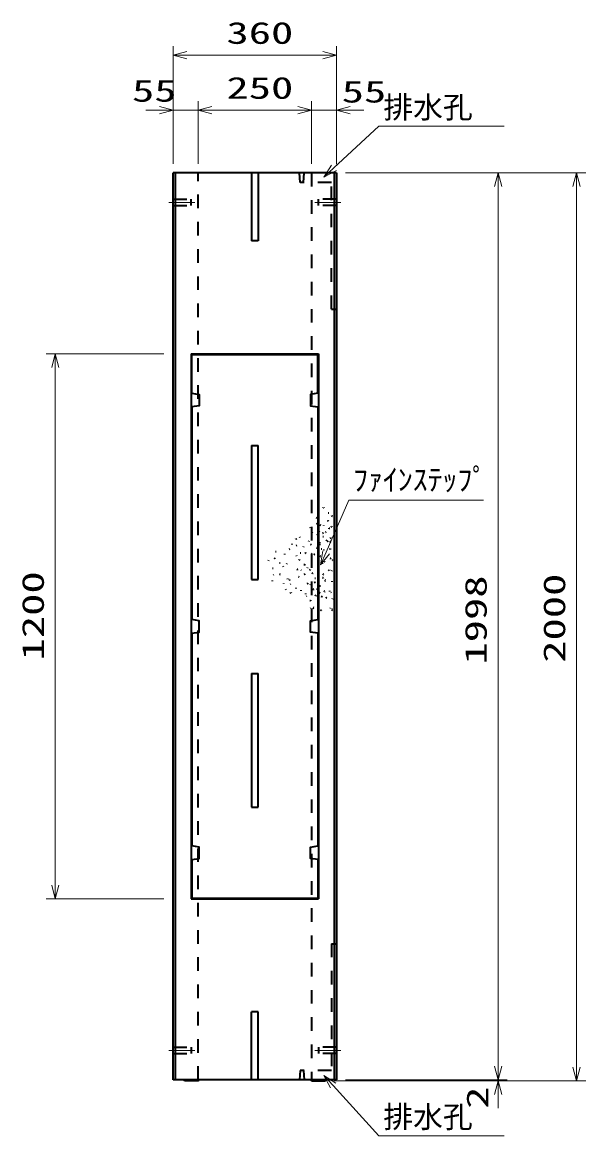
# Model space of a CAD drawing. Units: millimetres on the paper. Extents: x 15 to 1218, y 7 to 859.
# Drawn here: x 773.9 to 835.9, y 536.9 to 659.5 of the extents above; entities that cross this region are included whole.
import ezdxf
from ezdxf.enums import TextEntityAlignment as Align

# ---------------------------------------------------------------- set-up
doc = ezdxf.new("R2010")
doc.units = ezdxf.units.MM
doc.linetypes.add('USER2', pattern=[18.5, 12, -1.5, 3.5, -1.5])
doc.linetypes.add('USER3', pattern=[3, 1.5, -1.5])
for name, color, linetype, lineweight in [('D-BMK（構造物基準線）', 2, 'USER2', 18), ('D-STR-DIM（寸法）', 7, 'Continuous', 13), ('D-STR-HTXT（WS-旗）', 7, 'Continuous', 13), ('D-STR-HTXT（旗上げ）', 7, 'Continuous', 13), ('D-STR（構造物）', 1, 'Continuous', 35)]:
    doc.layers.add(name, color=color, linetype=linetype, lineweight=lineweight)
doc.styles.add('ＭＳ ゴシック', font='')
doc.styles.get('ＭＳ ゴシック').set_extended_font_data('MS Gothic')

# ---------------------------------------------------------------- blocks, each defined once
blk = doc.blocks.new('_Open30')
at = {"color": 7, "linetype": 'Continuous', "lineweight": 13}
for p, q in [((-1, 0.2679), (0, 0)), ((0, 0), (-1, -0.2679)), ((0, 0), (-1, 0))]:
    blk.add_line(p, q, dxfattribs=at)

msp = doc.modelspace()

# ---------------------------------------------------------------- linework, layer by layer
at = {"layer": 'D-BMK（構造物基準線）'}
for p, q in [((790.005, 639.654), (792.855, 639.654)), ((808.93, 639.654), (806.08, 639.654)), ((790.005, 546.254), (792.855, 546.254)), ((808.93, 546.254), (806.08, 546.254))]:
    msp.add_line(p, q, dxfattribs=at)
at = {"layer": 'D-STR-DIM（寸法）'}
for p, q in [((790.467, 650.801), (790.467, 656.851)), ((808.467, 650.831), (808.467, 656.851)), ((791.967, 655.851), (806.967, 655.851)), ((790.467, 643.904), (790.467, 650.801)), ((793.217, 643.956), (793.217, 650.801)), ((793.217, 643.904), (793.217, 650.801)), ((805.717, 643.904), (805.717, 650.801)), ((805.717, 643.941), (805.717, 650.801)), ((808.467, 643.874), (808.467, 650.801)), ((788.967, 649.801), (787.467, 649.801)), ((790.467, 649.801), (793.217, 649.801)), ((794.717, 649.801), (796.217, 649.801)), ((794.717, 649.801), (804.217, 649.801)), ((804.217, 649.801), (802.717, 649.801)), ((805.717, 649.801), (808.467, 649.801)), ((809.967, 649.801), (811.467, 649.801)), ((809.467, 642.904), (827.256, 642.904)), ((825.819, 642.904), (835.896, 642.904)), ((826.256, 544.504), (826.256, 641.404)), ((834.896, 544.404), (834.896, 641.404)), ((789.467, 622.954), (776.504, 622.954)), ((777.504, 564.454), (777.504, 621.454)), ((789.467, 562.954), (776.504, 562.954)), ((826.256, 544.504), (826.256, 546.004)), ((808.217, 542.904), (827.256, 542.904)), ((809.467, 543.004), (827.256, 543.004)), ((809.467, 543.004), (827.256, 543.004)), ((824.819, 542.904), (835.896, 542.904)), ((826.256, 543.004), (826.256, 542.904)), ((826.256, 541.404), (826.256, 539.904))]:
    msp.add_line(p, q, dxfattribs=at)
at = {"layer": 'D-STR-HTXT（WS-旗）'}
for points in [[(826.921, 648.051), (813.133, 648.051), (808.175, 643.462)], [(826.921, 536.856), (813.133, 536.856), (808.085, 542.388)]]:
    msp.add_lwpolyline(points, dxfattribs=at)
at = {"layer": 'D-STR-HTXT（旗上げ）'}
msp.add_lwpolyline([(824.64, 606.863), (809.81, 606.863), (807.311, 601.113)], dxfattribs=at)
at = {"layer": 'D-STR（構造物）'}
for p, q in [((790.467, 543.004), (790.467, 642.904)), ((808.467, 642.904), (790.467, 642.904)), ((790.717, 543.004), (790.717, 642.904)), ((799.092, 642.904), (799.092, 635.404)), ((799.842, 642.904), (799.842, 635.404)), ((808.217, 642.904), (808.217, 543.004)), ((808.467, 642.904), (808.467, 543.004)), ((799.842, 635.404), (799.092, 635.404)), ((792.467, 622.954), (792.467, 562.954)), ((792.467, 622.954), (806.467, 622.954)), ((792.542, 618.629), (792.542, 622.879)), ((792.542, 622.879), (806.392, 622.879)), ((806.392, 618.629), (806.392, 622.879)), ((806.467, 622.954), (806.467, 562.954)), ((792.542, 617.129), (792.542, 593.704)), ((806.392, 617.129), (806.392, 593.704)), ((799.092, 612.879), (799.092, 598.129)), ((799.092, 612.879), (799.842, 612.879)), ((799.842, 598.129), (799.842, 612.879)), ((806.35, 605.807), (806.422, 605.788)), ((806.975, 605.982), (807.033, 606.03)), ((807.033, 606.03), (807.081, 605.973)), ((806.235, 604.952), (806.288, 604.899)), ((806.288, 604.899), (806.342, 604.952)), ((807.515, 604.616), (807.534, 604.544)), ((807.551, 605.476), (807.626, 605.476)), ((807.898, 605.091), (807.951, 605.144)), ((807.951, 605.144), (808.004, 605.091)), ((805.581, 603.816), (805.575, 603.891)), ((806.329, 604.23), (806.264, 604.192)), ((806.499, 603.407), (806.437, 603.364)), ((806.499, 603.407), (806.542, 603.345)), ((806.716, 604.08), (806.642, 604.093)), ((807.055, 604.009), (807.08, 604.079)), ((807.263, 603.333), (807.331, 603.365)), ((807.534, 604.544), (807.462, 604.524)), ((807.651, 603.706), (807.664, 603.78)), ((807.664, 603.78), (807.738, 603.767)), ((807.846, 603.906), (807.908, 603.949)), ((807.908, 603.949), (807.951, 603.888)), ((804.036, 602.562), (803.983, 602.615)), ((804.036, 602.562), (804.089, 602.615)), ((804.452, 602.739), (804.414, 602.803)), ((805.417, 602.359), (805.36, 602.311)), ((805.87, 603.218), (805.799, 603.244)), ((806.282, 603.102), (806.314, 603.034)), ((806.629, 602.164), (806.616, 602.238)), ((806.933, 603.23), (806.994, 603.273)), ((807.041, 602.803), (806.967, 602.81)), ((806.994, 603.273), (807.037, 603.212)), ((807.385, 602.387), (807.337, 602.444)), ((807.496, 602.329), (807.435, 602.286)), ((807.539, 602.268), (807.496, 602.329)), ((807.788, 602.277), (807.714, 602.29)), ((807.775, 602.203), (807.788, 602.277)), ((807.779, 602.655), (807.816, 602.72)), ((807.816, 602.72), (807.881, 602.682)), ((801.811, 601.148), (801.736, 601.154)), ((802.776, 600.857), (802.782, 600.932)), ((803.254, 601.472), (803.329, 601.478)), ((803.564, 601.979), (803.583, 602.051)), ((804.011, 601.854), (804.076, 601.892)), ((804.519, 601.005), (804.445, 601.012)), ((804.828, 601.741), (804.802, 601.671)), ((805.079, 601.027), (805.011, 600.995)), ((805.079, 601.027), (805.047, 601.095)), ((805.602, 602.023), (805.664, 601.98)), ((805.664, 601.98), (805.621, 601.919)), ((805.766, 600.921), (805.718, 600.979)), ((805.981, 600.947), (806.019, 600.882)), ((806.245, 601.622), (806.32, 601.616)), ((806.61, 601.994), (806.685, 601.994)), ((806.853, 601.472), (806.781, 601.452)), ((807.016, 601.435), (807.077, 601.392)), ((807.077, 601.392), (807.034, 601.33)), ((807.697, 601.479), (807.771, 601.492)), ((807.771, 601.492), (807.784, 601.418)), ((800.971, 600.235), (800.951, 600.162)), ((801.654, 600.458), (801.596, 600.41)), ((801.702, 600.401), (801.654, 600.458)), ((802.247, 599.904), (802.172, 599.904)), ((802.994, 599.82), (803.026, 599.888)), ((804.03, 600.764), (804.062, 600.697)), ((804.305, 600.267), (804.362, 600.316)), ((804.362, 600.316), (804.41, 600.258)), ((804.88, 599.761), (804.955, 599.761)), ((804.955, 599.761), (804.955, 599.686)), ((806.019, 600.882), (805.954, 600.845)), ((806.459, 600.275), (806.422, 600.21)), ((806.623, 600.656), (806.695, 600.675)), ((806.695, 600.675), (806.676, 600.748)), ((806.882, 599.919), (806.869, 599.845)), ((807.137, 600.109), (807.075, 600.066)), ((807.137, 600.109), (807.18, 600.047)), ((807.827, 600.424), (807.753, 600.411)), ((807.84, 600.35), (807.827, 600.424)), ((808.069, 600.254), (808.007, 600.297)), ((808.026, 600.192), (808.069, 600.254)), ((801.423, 599.358), (801.498, 599.358)), ((801.527, 598.641), (801.47, 598.593)), ((802.192, 598.653), (802.257, 598.69)), ((802.257, 598.69), (802.219, 598.755)), ((802.625, 599.519), (802.572, 599.572)), ((804.132, 599.216), (804.132, 599.141)), ((804.207, 599.216), (804.132, 599.216)), ((804.268, 598.445), (804.338, 598.42)), ((804.6, 599.089), (804.58, 599.161)), ((804.982, 598.696), (804.914, 598.665)), ((805.014, 598.628), (804.982, 598.696)), ((805.281, 599.43), (805.228, 599.377)), ((805.56, 599.194), (805.502, 599.146)), ((805.56, 599.194), (805.608, 599.137)), ((805.745, 598.859), (805.806, 598.816)), ((805.806, 598.816), (805.763, 598.754)), ((806.462, 598.451), (806.388, 598.458)), ((806.45, 598.866), (806.507, 598.914)), ((806.507, 598.914), (806.459, 598.971)), ((807.016, 598.681), (806.944, 598.7)), ((806.997, 598.608), (807.016, 598.681)), ((807.577, 599.121), (807.639, 599.164)), ((807.639, 599.164), (807.682, 599.103)), ((807.93, 599.112), (807.917, 599.038)), ((799.092, 598.129), (799.842, 598.129)), ((801.388, 598.003), (801.368, 597.93)), ((802.633, 597.693), (802.607, 597.622)), ((803.087, 598.157), (803.067, 598.23)), ((803.271, 598.07), (803.206, 598.032)), ((803.271, 598.07), (803.308, 598.005)), ((803.395, 597.601), (803.448, 597.654)), ((805.313, 597.679), (805.245, 597.648)), ((805.344, 597.611), (805.313, 597.679)), ((805.591, 597.577), (805.565, 597.507)), ((806.085, 597.78), (806.013, 597.76)), ((806.14, 598.228), (806.065, 598.228)), ((806.066, 597.852), (806.085, 597.78)), ((806.61, 597.405), (806.685, 597.405)), ((806.996, 598.307), (806.923, 598.288)), ((807.015, 598.235), (806.996, 598.307)), ((807.182, 597.95), (807.24, 597.998)), ((807.24, 597.998), (807.191, 598.055)), ((807.936, 597.915), (807.929, 597.841)), ((802.852, 597.046), (802.883, 596.979)), ((803.375, 596.622), (803.432, 596.67)), ((803.432, 596.67), (803.48, 596.613)), ((804.011, 597.109), (804.03, 597.181)), ((804.531, 596.947), (804.538, 596.872)), ((805.057, 596.575), (805.057, 596.5)), ((805.173, 596.282), (805.12, 596.229)), ((805.933, 597.027), (805.86, 597.047)), ((805.913, 596.955), (805.933, 597.027)), ((806.156, 596.344), (806.099, 596.296)), ((806.156, 596.344), (806.108, 596.402)), ((806.246, 596.269), (806.246, 596.344)), ((806.354, 597.079), (806.301, 597.132)), ((806.301, 597.026), (806.354, 597.079)), ((806.67, 596.626), (806.602, 596.657)), ((806.777, 596.268), (806.852, 596.262)), ((806.852, 596.262), (806.846, 596.187)), ((807.122, 596.797), (807.05, 596.816)), ((807.122, 596.797), (807.103, 596.724)), ((807.346, 596.114), (807.288, 596.065)), ((807.298, 596.171), (807.346, 596.114)), ((807.707, 596.794), (807.713, 596.869)), ((807.903, 596.642), (807.855, 596.699)), ((808.035, 595.957), (808.042, 596.031)), ((805.602, 595.751), (805.527, 595.751)), ((805.587, 594.972), (805.555, 594.904)), ((805.602, 595.826), (805.602, 595.751)), ((805.951, 594.989), (805.898, 595.042)), ((805.898, 594.936), (805.951, 594.989)), ((806.407, 595.248), (806.46, 595.195)), ((806.708, 594.773), (806.776, 594.742)), ((807.813, 594.91), (807.819, 594.985)), ((807.952, 594.709), (808.009, 594.758)), ((808.009, 594.758), (807.961, 594.815)), ((806.776, 594.742), (806.744, 594.674)), ((792.542, 592.204), (792.542, 568.779)), ((806.392, 592.204), (806.392, 568.779)), ((799.092, 587.779), (799.842, 587.779)), ((799.092, 587.779), (799.092, 573.029)), ((799.842, 573.029), (799.842, 587.779)), ((799.092, 573.029), (799.842, 573.029)), ((792.542, 567.279), (792.542, 563.029)), ((806.392, 567.279), (806.392, 563.029)), ((792.467, 562.954), (806.467, 562.954)), ((792.542, 563.029), (806.392, 563.029)), ((799.092, 543.004), (799.092, 550.504)), ((799.842, 550.504), (799.092, 550.504)), ((799.842, 543.004), (799.842, 550.504)), ((808.467, 543.004), (790.467, 543.004)), ((791.718, 542.904), (791.617, 543.004)), ((793.217, 542.904), (791.718, 542.904)), ((793.217, 542.904), (793.317, 543.004)), ((805.717, 542.904), (805.617, 543.004)), ((805.717, 542.904), (807.217, 542.904)), ((807.217, 542.904), (807.317, 543.004))]:
    msp.add_line(p, q, dxfattribs=at)
at = {"layer": 'D-STR（構造物）', "linetype": 'USER3'}
for p, q in [((793.217, 543.004), (793.217, 642.904)), ((804.819, 641.854), (804.893, 642.904)), ((805.717, 642.904), (805.717, 543.004)), ((807.892, 627.904), (807.892, 641.854)), ((790.467, 640.004), (792.468, 640.004)), ((790.467, 639.304), (792.468, 639.304)), ((792.468, 639.304), (792.468, 640.004)), ((808.467, 640.004), (806.467, 640.004)), ((806.467, 639.304), (806.467, 640.004)), ((808.467, 639.304), (806.467, 639.304)), ((807.892, 627.904), (808.467, 627.904)), ((807.892, 558.004), (807.892, 544.054)), ((807.892, 558.004), (808.467, 558.004)), ((790.467, 546.604), (792.468, 546.604)), ((790.467, 545.904), (792.468, 545.904)), ((792.468, 546.604), (792.468, 545.904)), ((806.467, 546.604), (806.467, 545.904)), ((808.467, 546.604), (806.467, 546.604)), ((808.467, 545.904), (806.467, 545.904)), ((804.819, 544.054), (804.893, 543.004))]:
    msp.add_line(p, q, dxfattribs=at)
for points in [[(807.892, 641.854), (804.453, 641.854), (804.373, 642.904)], [(807.892, 544.054), (804.453, 544.054), (804.373, 543.004)]]:
    msp.add_lwpolyline(points, dxfattribs=at)
at = {"layer": 'D-STR（構造物）'}
for points in [[(792.542, 618.629), (793.342, 618.504), (793.342, 617.254), (792.542, 617.129)], [(806.392, 618.629), (805.592, 618.504), (805.592, 617.254), (806.392, 617.129)], [(792.542, 592.204), (793.342, 592.329), (793.342, 593.579), (792.542, 593.704)], [(806.392, 592.204), (805.592, 592.329), (805.592, 593.579), (806.392, 593.704)], [(792.542, 567.279), (793.342, 567.404), (793.342, 568.654), (792.542, 568.779)], [(806.392, 567.279), (805.592, 567.404), (805.592, 568.654), (806.392, 568.779)]]:
    msp.add_lwpolyline(points, dxfattribs=at)

# ---------------------------------------------------------------- block references
at = {"layer": 'D-STR-DIM（寸法）', "xscale": 1.5, "yscale": 1.5}
for p, rotation in [((790.467, 655.851), 180), ((793.217, 649.801), 180), ((793.217, 649.801), 180), ((808.467, 649.801), 180), ((826.256, 642.904), 90), ((834.896, 642.904), 90), ((777.504, 622.954), 90), ((777.504, 562.954), 270), ((826.256, 543.004), 270), ((826.256, 543.004), 270), ((834.896, 542.904), 270), ((826.256, 542.904), 90)]:
    msp.add_blockref('_Open30', p, dxfattribs=dict(at, rotation=rotation))
for p in [(808.467, 655.851), (790.467, 649.801), (805.717, 649.801), (805.717, 649.801)]:
    msp.add_blockref('_Open30', p, dxfattribs=at)
at = {"layer": 'D-STR-HTXT（WS-旗）', "xscale": 1.5, "yscale": 1.5}
for p, rotation in [((807.074, 642.443), 222.78711), ((807.074, 543.496), 132.37661)]:
    msp.add_blockref('_Open30', p, dxfattribs=dict(at, rotation=rotation))
at = {"layer": 'D-STR-HTXT（旗上げ）', "xscale": 1.5, "yscale": 1.5, "rotation": 246.50838}
msp.add_blockref('_Open30', (806.713, 599.737), dxfattribs=at)

# ---------------------------------------------------------------- texts
at = {"layer": 'D-STR-DIM（寸法）', "style": 'ＭＳ ゴシック', "width": 1.5}
for s, p in [('360', (796.342, 656.389)), ('55', (785.948, 650.019)), ('250', (796.342, 650.338)), ('55', (809.032, 649.925))]:
    msp.add_text(s, height=2.405, dxfattribs=at).set_placement(p, align=Align.BOTTOM_LEFT)
for s, p in [('1200', (776.966, 589.204)), ('2000', (834.359, 588.946)), ('1998', (825.719, 588.746)), ('2', (825.894, 539.816))]:
    msp.add_text(s, height=2.405, rotation=90, dxfattribs=at).set_placement(p, align=Align.BOTTOM_LEFT)
at = {"layer": 'D-STR-HTXT（WS-旗）', "style": 'ＭＳ ゴシック'}
for p in [(813.614, 648.202), (813.614, 537.008)]:
    msp.add_text('排水孔', height=2.405, dxfattribs=at).set_placement(p, align=Align.BOTTOM_LEFT)
at = {"layer": 'D-STR-HTXT（旗上げ）', "style": 'ＭＳ ゴシック'}
msp.add_text('ﾌｧｲﾝｽﾃｯﾌﾟ', height=2.405, dxfattribs=at).set_placement((810.29, 607.187), align=Align.BOTTOM_LEFT)

doc.saveas('drawing.dxf')
